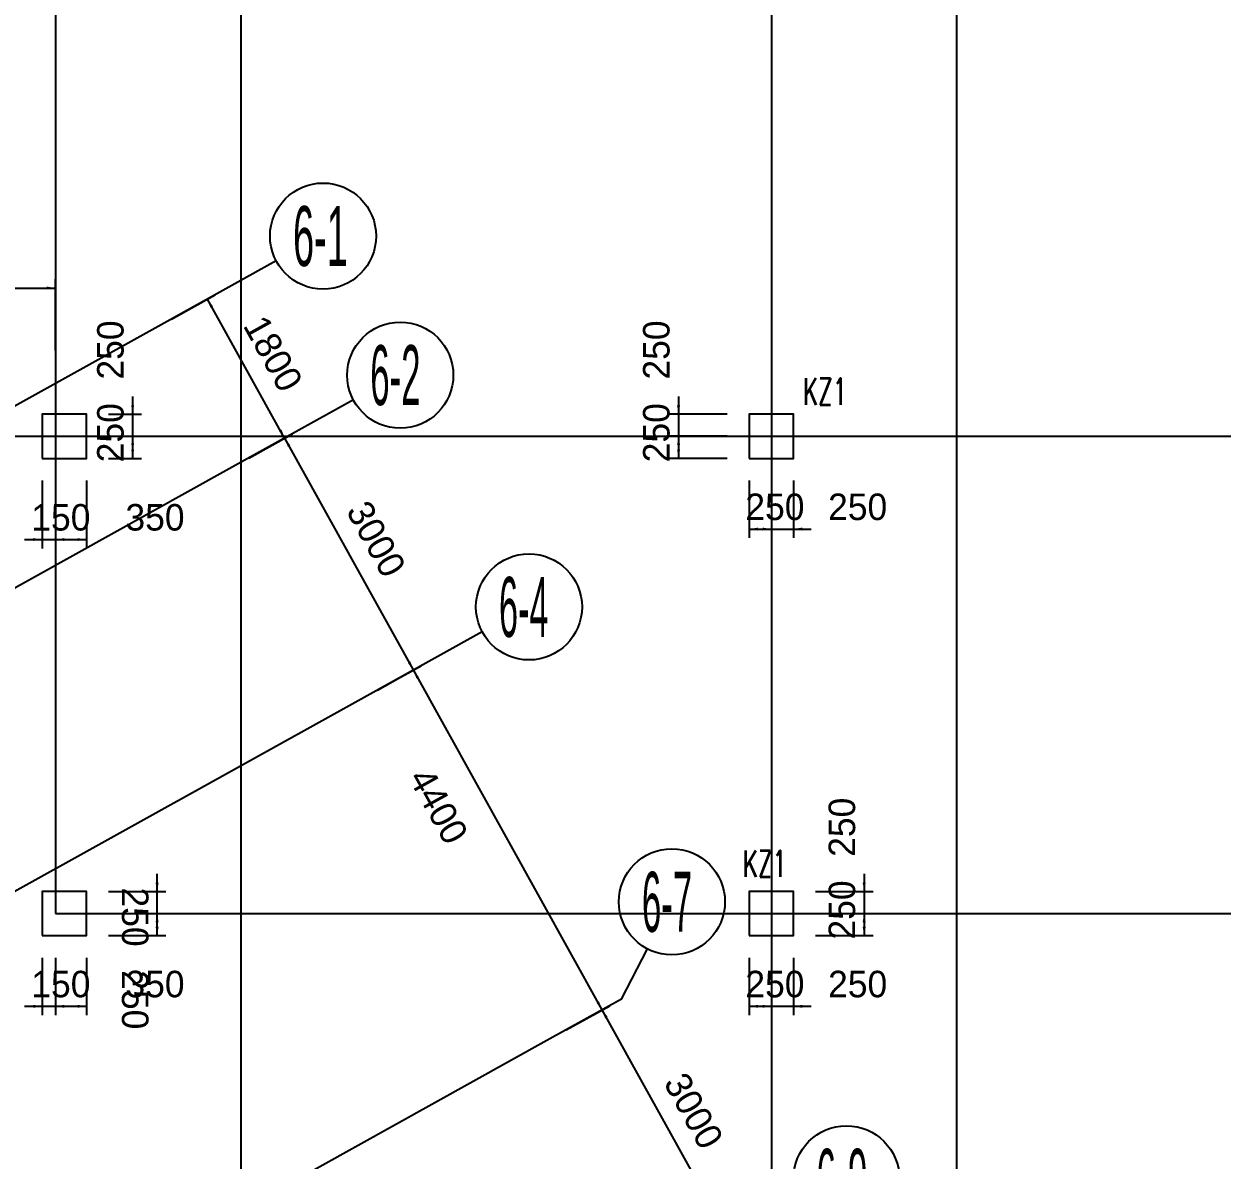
# Model space of a CAD drawing. Extents: x 19107 to 699106, y -67310 to 245688.
# Drawn here: x 508102 to 521657, y 130499 to 143353 of the extents above; entities that cross this region are included whole.
import ezdxf

# ---------------------------------------------------------------- set-up
doc = ezdxf.new("R2010")
doc.units = 0
doc.header["$LTSCALE"] = 100
doc.header["$MEASUREMENT"] = 0
for name, color, linetype in [('DIM', 3, 'Continuous'), ('DOTE', 253, 'Continuous'), ('L-AXIS', 3, 'Continuous')]:
    doc.layers.add(name, color=color, linetype=linetype)
doc.layers.add('Select Column Frame Position', color=7, linetype='Continuous', lineweight=0)
doc.styles.get("Standard").update_dxf_attribs({"font": 'standard'})
doc.styles.add('汉字', font='汉字')
doc.dimstyles.get("Standard").update_dxf_attribs({"dimtxt": 300, "dimasz": 100, "dimexe": 100, "dimexo": 250, "dimgap": 100, "dimtad": 0, "dimtoh": 1, "dimdec": 0, "dimdsep": 46, "dimcen": 0.09, "dimclrt": 7, "dimadec": 0, "dimazin": 0, "dimtfac": 1, "dimtdec": 4, "dimtofl": 0, "dimtmove": 0, "dimatfit": 3, "dimfxl": 1, "dimtolj": 1, "dimtzin": 0, "dimarcsym": 0})

# ---------------------------------------------------------------- blocks, each defined once
blk = doc.blocks.new('*D5041')
at = {"layer": 'L-AXIS', "color": 0, "linetype": 'ByBlock', "lineweight": -2}
for p, q in [((510645, 138441), (511139, 138715)), ((512508, 136044), (511052, 138667)), ((512100, 135817), (512596, 136093))]:
    blk.add_line(p, q, dxfattribs=at)
for points in [[(511052, 138667), (511115, 138587), (511086, 138571)], [(512508, 136044), (512445, 136123), (512474, 136140)]]:
    blk.add_solid(points, dxfattribs=at)
at = {"layer": 'L-AXIS', "color": 7, "linetype": 'Continuous', "lineweight": -2, "insert": (512086, 137525), "char_height": 300, "width": 780, "attachment_point": 5, "rotation": 299.0454, "style": '汉字'}
blk.add_mtext('3000', dxfattribs=at)
blk = doc.blocks.new('*D3041')
at = {"layer": 'L-AXIS', "color": 0, "linetype": 'ByBlock', "lineweight": -2}
for p, q in [((512102, 135818), (512595, 136092)), ((514643, 132197), (512507, 136044)), ((514236, 131971), (514731, 132245))]:
    blk.add_line(p, q, dxfattribs=at)
for points in [[(512507, 136044), (512570, 135964), (512541, 135948)], [(514643, 132197), (514580, 132276), (514609, 132292)]]:
    blk.add_solid(points, dxfattribs=at)
at = {"layer": 'L-AXIS', "color": 7, "linetype": 'Continuous', "lineweight": -2, "insert": (512791, 134504), "char_height": 300, "width": 795, "attachment_point": 5, "rotation": 299.0454, "style": '汉字'}
blk.add_mtext('4400', dxfattribs=at)
blk = doc.blocks.new('*D2780')
at = {"layer": 'L-AXIS', "color": 0, "linetype": 'ByBlock', "lineweight": -2}
for p, q in [((509770, 140014), (510264, 140288)), ((511051, 138666), (510177, 140240)), ((510644, 138440), (511138, 138715))]:
    blk.add_line(p, q, dxfattribs=at)
for points in [[(510177, 140240), (510240, 140160), (510211, 140144)], [(511051, 138666), (510988, 138746), (511017, 138762)]]:
    blk.add_solid(points, dxfattribs=at)
at = {"layer": 'L-AXIS', "color": 7, "linetype": 'Continuous', "lineweight": -2, "insert": (510920, 139623), "char_height": 300, "width": 690, "attachment_point": 5, "rotation": 299.0454, "style": '汉字'}
blk.add_mtext('1800', dxfattribs=at)
blk = doc.blocks.new('_AXISO')
blk.add_circle((0, 0), 0.5)
blk = doc.blocks.new('*D692')
at = {"layer": 'L-AXIS', "color": 0, "linetype": 'ByBlock', "lineweight": -2}
for p, q in [((514236, 131971), (514731, 132245)), ((516100, 129574), (514643, 132197)), ((515693, 129348), (516187, 129623))]:
    blk.add_line(p, q, dxfattribs=at)
for points in [[(514643, 132197), (514707, 132118), (514677, 132101)], [(516100, 129574), (516037, 129654), (516066, 129670)]]:
    blk.add_solid(points, dxfattribs=at)
at = {"layer": 'L-AXIS', "color": 7, "linetype": 'Continuous', "lineweight": -2, "insert": (515678, 131055), "char_height": 300, "width": 780, "attachment_point": 5, "rotation": 299.0454, "style": '汉字'}
blk.add_mtext('3000', dxfattribs=at)
blk = doc.blocks.new('*D2057')
at = {"layer": 'L-AXIS', "color": 0, "linetype": 'ByBlock', "lineweight": -2}
for p, q in [((504008, 139659), (504008, 140465)), ((508458, 139659), (508458, 140465)), ((504008, 140365), (508458, 140365))]:
    blk.add_line(p, q, dxfattribs=at)
for points in [[(504008, 140365), (504108, 140382), (504108, 140348)], [(508458, 140365), (508358, 140348), (508358, 140382)]]:
    blk.add_solid(points, dxfattribs=at)
at = {"layer": 'L-AXIS', "color": 7, "linetype": 'Continuous', "lineweight": -2, "insert": (505796, 140721), "char_height": 300, "width": 795, "attachment_point": 5, "style": '汉字'}
blk.add_mtext('4450', dxfattribs=at)
blk = doc.blocks.new('*D2323')
at = {"layer": 'DIM', "color": 0, "linetype": 'ByBlock', "lineweight": -2}
for p, q in [((509331, 139138), (509331, 138488)), ((509058, 138938), (509431, 138938)), ((509058, 138688), (509431, 138688))]:
    blk.add_line(p, q, dxfattribs=at)
for points in [[(509331, 138938), (509315, 139038), (509348, 139038)], [(509331, 138688), (509348, 138588), (509315, 138588)]]:
    blk.add_solid(points, dxfattribs=at)
at = {"layer": 'DIM', "color": 7, "linetype": 'Continuous', "lineweight": -2, "insert": (509081, 139664), "char_height": 300, "width": 566.67, "attachment_point": 5, "rotation": 90, "style": '汉字'}
blk.add_mtext('250', dxfattribs=at)
blk = doc.blocks.new('*D5309')
at = {"layer": 'DIM', "color": 0, "linetype": 'ByBlock', "lineweight": -2}
for p, q in [((509058, 138688), (509431, 138688)), ((509331, 138688), (509331, 138438)), ((509058, 138438), (509431, 138438))]:
    blk.add_line(p, q, dxfattribs=at)
for points in [[(509331, 138688), (509348, 138588), (509315, 138588)], [(509331, 138438), (509315, 138538), (509348, 138538)]]:
    blk.add_solid(points, dxfattribs=at)
at = {"layer": 'DIM', "color": 7, "linetype": 'Continuous', "lineweight": -2, "insert": (509081, 138728), "char_height": 300, "width": 566.67, "attachment_point": 5, "rotation": 90, "style": '汉字'}
blk.add_mtext('250', dxfattribs=at)
blk = doc.blocks.new('*D364')
at = {"layer": 'DIM', "color": 0, "linetype": 'ByBlock', "lineweight": -2}
for p, q in [((508308, 138188), (508308, 137419)), ((508458, 138188), (508458, 137419)), ((508108, 137519), (508658, 137519))]:
    blk.add_line(p, q, dxfattribs=at)
for points in [[(508308, 137519), (508208, 137503), (508208, 137536)], [(508458, 137519), (508558, 137536), (508558, 137503)]]:
    blk.add_solid(points, dxfattribs=at)
at = {"layer": 'DIM', "color": 7, "linetype": 'Continuous', "lineweight": -2, "insert": (508519, 137769), "char_height": 300, "width": 476.67, "attachment_point": 5, "style": '汉字'}
blk.add_mtext('150', dxfattribs=at)
blk = doc.blocks.new('*D678')
at = {"layer": 'DIM', "color": 0, "linetype": 'ByBlock', "lineweight": -2}
for p, q in [((508458, 138188), (508458, 137419)), ((508808, 138188), (508808, 137419)), ((508458, 137519), (508808, 137519))]:
    blk.add_line(p, q, dxfattribs=at)
for points in [[(508458, 137519), (508558, 137536), (508558, 137503)], [(508808, 137519), (508708, 137503), (508708, 137536)]]:
    blk.add_solid(points, dxfattribs=at)
at = {"layer": 'DIM', "color": 7, "linetype": 'Continuous', "lineweight": -2, "insert": (509584, 137769), "char_height": 300, "width": 566.67, "attachment_point": 5, "style": '汉字'}
blk.add_mtext('350', dxfattribs=at)
blk = doc.blocks.new('*D1046')
at = {"layer": 'DIM', "color": 0, "linetype": 'ByBlock', "lineweight": -2}
for p, q in [((508308, 132788), (508308, 132138)), ((508458, 132788), (508458, 132138)), ((508108, 132238), (508658, 132238))]:
    blk.add_line(p, q, dxfattribs=at)
for points in [[(508308, 132238), (508208, 132221), (508208, 132255)], [(508458, 132238), (508558, 132255), (508558, 132221)]]:
    blk.add_solid(points, dxfattribs=at)
at = {"layer": 'DIM', "color": 7, "linetype": 'Continuous', "lineweight": -2, "insert": (508519, 132488), "char_height": 300, "width": 476.67, "attachment_point": 5, "style": '汉字'}
blk.add_mtext('150', dxfattribs=at)
blk = doc.blocks.new('*D4010')
at = {"layer": 'DIM', "color": 0, "linetype": 'ByBlock', "lineweight": -2}
for p, q in [((508458, 132788), (508458, 132138)), ((508808, 132788), (508808, 132138)), ((508458, 132238), (508808, 132238))]:
    blk.add_line(p, q, dxfattribs=at)
for points in [[(508458, 132238), (508558, 132255), (508558, 132221)], [(508808, 132238), (508708, 132221), (508708, 132255)]]:
    blk.add_solid(points, dxfattribs=at)
at = {"layer": 'DIM', "color": 7, "linetype": 'Continuous', "lineweight": -2, "insert": (509584, 132488), "char_height": 300, "width": 566.67, "attachment_point": 5, "style": '汉字'}
blk.add_mtext('350', dxfattribs=at)
blk = doc.blocks.new('*D4376')
at = {"layer": 'DIM', "color": 0, "linetype": 'ByBlock', "lineweight": -2}
for p, q in [((509058, 133288), (509708, 133288)), ((509608, 133038), (509608, 133288)), ((509058, 133038), (509708, 133038))]:
    blk.add_line(p, q, dxfattribs=at)
for points in [[(509608, 133288), (509625, 133188), (509591, 133188)], [(509608, 133038), (509591, 133138), (509625, 133138)]]:
    blk.add_solid(points, dxfattribs=at)
at = {"layer": 'DIM', "color": 7, "linetype": 'Continuous', "lineweight": -2, "insert": (509358, 132312), "char_height": 300, "width": 566.67, "attachment_point": 5, "rotation": 270, "style": '汉字'}
blk.add_mtext('250', dxfattribs=at)
blk = doc.blocks.new('*D4699')
at = {"layer": 'DIM', "color": 0, "linetype": 'ByBlock', "lineweight": -2}
for p, q in [((509608, 133088), (509608, 133738)), ((509058, 133538), (509708, 133538)), ((509058, 133288), (509708, 133288))]:
    blk.add_line(p, q, dxfattribs=at)
for points in [[(509608, 133538), (509591, 133638), (509625, 133638)], [(509608, 133288), (509625, 133188), (509591, 133188)]]:
    blk.add_solid(points, dxfattribs=at)
at = {"layer": 'DIM', "color": 7, "linetype": 'Continuous', "lineweight": -2, "insert": (509358, 133248), "char_height": 300, "width": 566.67, "attachment_point": 5, "rotation": 270, "style": '汉字'}
blk.add_mtext('250', dxfattribs=at)
blk = doc.blocks.new('*D5062')
at = {"layer": 'DIM', "color": 0, "linetype": 'ByBlock', "lineweight": -2}
for p, q in [((515508, 139138), (515508, 138488)), ((516058, 138938), (515408, 138938)), ((516058, 138688), (515408, 138688))]:
    blk.add_line(p, q, dxfattribs=at)
for points in [[(515508, 138938), (515491, 139038), (515525, 139038)], [(515508, 138688), (515525, 138588), (515491, 138588)]]:
    blk.add_solid(points, dxfattribs=at)
at = {"layer": 'DIM', "color": 7, "linetype": 'Continuous', "lineweight": -2, "insert": (515258, 139664), "char_height": 300, "width": 566.67, "attachment_point": 5, "rotation": 90, "style": '汉字'}
blk.add_mtext('250', dxfattribs=at)
blk = doc.blocks.new('*D2983')
at = {"layer": 'DIM', "color": 0, "linetype": 'ByBlock', "lineweight": -2}
for p, q in [((516058, 138688), (515408, 138688)), ((515508, 138688), (515508, 138438)), ((516058, 138438), (515408, 138438))]:
    blk.add_line(p, q, dxfattribs=at)
for points in [[(515508, 138688), (515525, 138588), (515491, 138588)], [(515508, 138438), (515491, 138538), (515525, 138538)]]:
    blk.add_solid(points, dxfattribs=at)
at = {"layer": 'DIM', "color": 7, "linetype": 'Continuous', "lineweight": -2, "insert": (515258, 138728), "char_height": 300, "width": 566.67, "attachment_point": 5, "rotation": 90, "style": '汉字'}
blk.add_mtext('250', dxfattribs=at)
blk = doc.blocks.new('*D3338')
at = {"layer": 'DIM', "color": 0, "linetype": 'ByBlock', "lineweight": -2}
for p, q in [((516308, 138188), (516308, 137538)), ((516558, 138188), (516558, 137538)), ((516308, 137638), (516558, 137638))]:
    blk.add_line(p, q, dxfattribs=at)
for points in [[(516308, 137638), (516408, 137655), (516408, 137621)], [(516558, 137638), (516458, 137621), (516458, 137655)]]:
    blk.add_solid(points, dxfattribs=at)
at = {"layer": 'DIM', "color": 7, "linetype": 'Continuous', "lineweight": -2, "insert": (516598, 137888), "char_height": 300, "width": 566.67, "attachment_point": 5, "style": '汉字'}
blk.add_mtext('250', dxfattribs=at)
blk = doc.blocks.new('*D3670')
at = {"layer": 'DIM', "color": 0, "linetype": 'ByBlock', "lineweight": -2}
for p, q in [((516558, 138188), (516558, 137538)), ((516808, 138188), (516808, 137538)), ((516358, 137638), (517008, 137638))]:
    blk.add_line(p, q, dxfattribs=at)
for points in [[(516558, 137638), (516458, 137621), (516458, 137655)], [(516808, 137638), (516908, 137655), (516908, 137621)]]:
    blk.add_solid(points, dxfattribs=at)
at = {"layer": 'DIM', "color": 7, "linetype": 'Continuous', "lineweight": -2, "insert": (517534, 137888), "char_height": 300, "width": 566.67, "attachment_point": 5, "style": '汉字'}
blk.add_mtext('250', dxfattribs=at)
blk = doc.blocks.new('*D3699')
at = {"layer": 'DIM', "color": 0, "linetype": 'ByBlock', "lineweight": -2}
for p, q in [((517608, 133738), (517608, 133088)), ((517058, 133538), (517708, 133538)), ((517058, 133288), (517708, 133288))]:
    blk.add_line(p, q, dxfattribs=at)
for points in [[(517608, 133538), (517591, 133638), (517625, 133638)], [(517608, 133288), (517625, 133188), (517591, 133188)]]:
    blk.add_solid(points, dxfattribs=at)
at = {"layer": 'DIM', "color": 7, "linetype": 'Continuous', "lineweight": -2, "insert": (517358, 134264), "char_height": 300, "width": 566.67, "attachment_point": 5, "rotation": 90, "style": '汉字'}
blk.add_mtext('250', dxfattribs=at)
blk = doc.blocks.new('*D1387')
at = {"layer": 'DIM', "color": 0, "linetype": 'ByBlock', "lineweight": -2}
for p, q in [((517058, 133288), (517708, 133288)), ((517608, 133288), (517608, 133038)), ((517058, 133038), (517708, 133038))]:
    blk.add_line(p, q, dxfattribs=at)
for points in [[(517608, 133288), (517625, 133188), (517591, 133188)], [(517608, 133038), (517591, 133138), (517625, 133138)]]:
    blk.add_solid(points, dxfattribs=at)
at = {"layer": 'DIM', "color": 7, "linetype": 'Continuous', "lineweight": -2, "insert": (517358, 133328), "char_height": 300, "width": 566.67, "attachment_point": 5, "rotation": 90, "style": '汉字'}
blk.add_mtext('250', dxfattribs=at)
blk = doc.blocks.new('*D4333')
at = {"layer": 'DIM', "color": 0, "linetype": 'ByBlock', "lineweight": -2}
for p, q in [((516308, 132788), (516308, 132138)), ((516558, 132788), (516558, 132138)), ((516308, 132238), (516558, 132238))]:
    blk.add_line(p, q, dxfattribs=at)
for points in [[(516308, 132238), (516408, 132255), (516408, 132221)], [(516558, 132238), (516458, 132221), (516458, 132255)]]:
    blk.add_solid(points, dxfattribs=at)
at = {"layer": 'DIM', "color": 7, "linetype": 'Continuous', "lineweight": -2, "insert": (516598, 132488), "char_height": 300, "width": 566.67, "attachment_point": 5, "style": '汉字'}
blk.add_mtext('250', dxfattribs=at)
blk = doc.blocks.new('*D4694')
at = {"layer": 'DIM', "color": 0, "linetype": 'ByBlock', "lineweight": -2}
for p, q in [((516558, 132788), (516558, 132138)), ((516808, 132788), (516808, 132138)), ((516358, 132238), (517008, 132238))]:
    blk.add_line(p, q, dxfattribs=at)
for points in [[(516558, 132238), (516458, 132221), (516458, 132255)], [(516808, 132238), (516908, 132255), (516908, 132221)]]:
    blk.add_solid(points, dxfattribs=at)
at = {"layer": 'DIM', "color": 7, "linetype": 'Continuous', "lineweight": -2, "insert": (517534, 132488), "char_height": 300, "width": 566.67, "attachment_point": 5, "style": '汉字'}
blk.add_mtext('250', dxfattribs=at)

msp = doc.modelspace()

# ---------------------------------------------------------------- linework, layer by layer
at = {"layer": 'DOTE'}
for p, q in [((516558.1, 161487.9), (516558.1, 121887.9)), ((508458.1, 155487.9), (508458.1, 133287.9)), ((510558.1, 127887.9), (510558.1, 146357.9)), ((518658.1, 116487.9), (518658.1, 146357.9)), ((509551.1, 139892.3), (485532.5, 126553.7)), ((491703.8, 138687.9), (593508.1, 138687.9)), ((510425, 138318.7), (499765.7, 132399.1)), ((511881.5, 135696), (501222.2, 129776.4)), ((508458.1, 133287.9), (585258.1, 133287.9)), ((514017.7, 131849.4), (489999.1, 118510.8))]:
    msp.add_line(p, q, dxfattribs=at)
at = {"layer": 'L-AXIS'}
for p, q in [((510955.1, 140672.1), (509551.1, 139892.3)), ((511829, 139098.4), (510425, 138318.7)), ((513285.5, 136475.7), (511881.5, 135696)), ((514862, 132318.2), (515156.8, 132887.5)), ((514862, 132318.2), (514017.7, 131849.4))]:
    msp.add_line(p, q, dxfattribs=at)
at = {"layer": 'Select Column Frame Position', "color": 7, "linetype": 'Continuous', "lineweight": -3}
for points in [[(508308.1, 138437.9), (508808.1, 138437.9), (508808.1, 138937.9), (508308.1, 138937.9), (508308.1, 138437.9)], [(516308.1, 138437.9), (516808.1, 138437.9), (516808.1, 138937.9), (516308.1, 138937.9), (516308.1, 138437.9)], [(508308.1, 133037.9), (508808.1, 133037.9), (508808.1, 133537.9), (508308.1, 133537.9), (508308.1, 133037.9)], [(516308.1, 133037.9), (516808.1, 133037.9), (516808.1, 133537.9), (516308.1, 133537.9), (516308.1, 133037.9)]]:
    msp.add_lwpolyline(points, dxfattribs=at)

# ---------------------------------------------------------------- block references
at = {"layer": 'L-AXIS'}
ref = msp.add_blockref('_AXISO', (511485.3, 140953.2), dxfattribs=dict(at, xscale=1199.999999999997, yscale=1200, rotation=359.999645787379))
ref.add_attrib('A', '6-1', (511145.9, 140613.8), dxfattribs={"height": 678.82, "style": '汉字', "width": 0.472727})
ref = msp.add_blockref('_AXISO', (512359.2, 139379.6), dxfattribs=dict(at, xscale=1199.999999999997, yscale=1200, rotation=359.999645787379))
ref.add_attrib('A', '6-2', (512019.8, 139040.2), dxfattribs={"height": 678.82, "style": '汉字', "width": 0.433333})
ref = msp.add_blockref('_AXISO', (513815.7, 136756.9), dxfattribs=dict(at, xscale=1199.999999999997, yscale=1200, rotation=359.999645787379))
ref.add_attrib('A', '6-4', (513476.3, 136417.5), dxfattribs={"height": 678.82, "style": '汉字', "width": 0.42623})
ref = msp.add_blockref('_AXISO', (515432.7, 133420.3), dxfattribs=dict(at, xscale=1199.999999999997, yscale=1200, rotation=359.999645787379))
ref.add_attrib('A', '6-7', (515093.3, 133080.9), dxfattribs={"height": 678.82, "style": '汉字', "width": 0.433333})
ref = msp.add_blockref('_AXISO', (517406.9, 130286.7), dxfattribs=dict(at, xscale=1199.999999999997, yscale=1200, rotation=359.999645787379))
ref.add_attrib('A', '6-9', (517067.5, 129947.3), dxfattribs={"height": 678.82, "style": '汉字', "width": 0.440678})

# ---------------------------------------------------------------- texts
at = {"color": 200, "linetype": 'Continuous', "lineweight": -3, "width": 0.7}
for p in [(516914.1, 139044), (516232.9, 133702.3)]:
    msp.add_text('KZ1', height=300, dxfattribs=at).set_placement(p)

# ---------------------------------------------------------------- dimensions: what is measured, and where the dimension line sits
at = {"layer": 'DIM', "color": 200}
for p1, p2, distance, picture, middle in [((508808.1, 138937.9), (508808.1, 138687.9), 523.3, '*D2323', (509081.3, 139156)), ((516308.1, 138937.9), (516308.1, 138687.9), -800, '*D5062', (515258.1, 139156)), ((508808.1, 138687.9), (508808.1, 138437.9), 523.3, '*D5309', (509081.3, 138219.9)), ((516308.1, 138687.9), (516308.1, 138437.9), -800, '*D2983', (515258.1, 138219.9)), ((508308.1, 138437.9), (508458.1, 138437.9), -918.7, '*D364', (508106.1, 137769.3)), ((508458.1, 138437.9), (508808.1, 138437.9), -918.7, '*D678', (509026.1, 137769.3)), ((516308.1, 138437.9), (516558.1, 138437.9), -800, '*D3338', (516090, 137887.9)), ((516558.1, 138437.9), (516808.1, 138437.9), -800, '*D3670', (517026.1, 137887.9)), ((516808.1, 133537.9), (516808.1, 133287.9), 800, '*D3699', (517358.1, 133756)), ((508808.1, 133287.9), (508808.1, 133537.9), -800, '*D4699', (509358.1, 133756)), ((516808.1, 133287.9), (516808.1, 133037.9), 800, '*D1387', (517358.1, 132819.9)), ((508808.1, 133037.9), (508808.1, 133287.9), -800, '*D4376', (509358.1, 132819.9)), ((508308.1, 133037.9), (508458.1, 133037.9), -800, '*D1046', (508106.1, 132487.9)), ((508458.1, 133037.9), (508808.1, 133037.9), -800, '*D4010', (509026.1, 132487.9)), ((516308.1, 133037.9), (516558.1, 133037.9), -800, '*D4333', (516090, 132487.9)), ((516558.1, 133037.9), (516808.1, 133037.9), -800, '*D4694', (517026.1, 132487.9))]:
    dim = msp.add_aligned_dim(p1=p1, p2=p2, distance=distance, dimstyle='Standard', dxfattribs=at)
    dim.commit()
    dim.dimension.update_dxf_attribs({"geometry": picture, "text_midpoint": middle})
at = {"layer": 'L-AXIS'}
dim = msp.add_linear_dim(base=(508458.1, 140365), p1=(504008.1, 139409.1), p2=(508458.1, 139409.1), dimstyle='Standard', dxfattribs=at)
dim.commit()
dim.dimension.update_dxf_attribs({"geometry": '*D2057', "text_midpoint": (505795.6, 140721.4)})
for base, p1, p2, picture, middle in [((510176.8, 140239.8), (510425, 138318.7), (509551.1, 139892.3), '*D2780', (510919.8, 139622.9)), ((511051.7, 138666.8), (511881.5, 135696), (510426, 138319.3), '*D5041', (512086, 137525.3)), ((512507.2, 136043.5), (514017.7, 131849.4), (511883.1, 135696.9), '*D3041', (512790.6, 134504.3)), ((514643.5, 132196.9), (515474.2, 129226.7), (514017.7, 131849.4), '*D692', (515677.7, 131055.4))]:
    dim = msp.add_linear_dim(base=base, p1=p1, p2=p2, angle=119.04537, dimstyle='Standard', dxfattribs=at)
    dim.commit()
    dim.dimension.update_dxf_attribs({"geometry": picture, "text_midpoint": middle})

doc.saveas('drawing.dxf')
